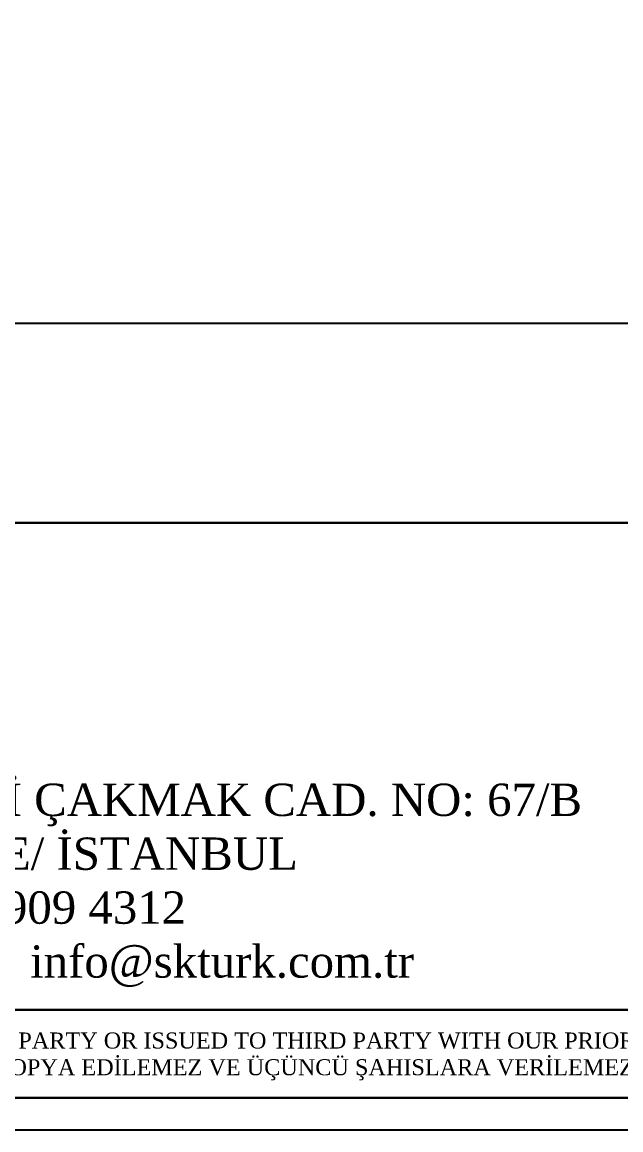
# Model space of a CAD drawing. Header units: centimetres. Extents: x 129504 to 136745, y 33909 to 36322.
# Drawn here: x 131420.8 to 131607.6, y 34737 to 35082.5 of the extents above; entities that cross this region are included whole.
import ezdxf

# ---------------------------------------------------------------- set-up
doc = ezdxf.new("R2010")
doc.units = ezdxf.units.CM
doc.header["$LTSCALE"] = 10
doc.header["$MEASUREMENT"] = 0
doc.layers.add('Sktürk ANTET', color=7, linetype='Continuous')
doc.styles.add('CGOMEGA', font='times.ttf', dxfattribs={"height": 15})

msp = doc.modelspace()

# ---------------------------------------------------------------- linework, layer by layer
msp.add_lwpolyline([(130867.65, 34988.64), (131666.2, 34988.64), (131666.2, 34746.96), (130867.65, 34746.96)], close=True)
at = {"layer": 'Sktürk ANTET'}
for points in [[(129666.2, 34736.96), (131676.2, 34736.96), (131676.2, 36191.96), (129666.2, 36191.96)], [(129676.2, 34746.96), (131666.2, 34746.96), (131666.2, 36181.96), (129676.2, 36181.96)], [(130867.65, 34988.64), (131666.2, 34988.64), (131666.2, 34926.36), (130867.65, 34926.36)], [(131212.74, 34926.36), (131627.93, 34926.36), (131627.93, 34774.38), (131212.74, 34774.38)], [(130867.65, 34774.38), (131666.2, 34774.38), (131666.2, 34746.96), (130867.65, 34746.96)]]:
    msp.add_lwpolyline(points, close=True, dxfattribs=at)

# ---------------------------------------------------------------- texts
at = {"layer": 'Sktürk ANTET', "attachment_point": 5, "style": 'CGOMEGA'}
for s, insert, char_height, width in [('{\\fTimes New Roman|b0|i0|c162|p18;ÇAĞLAYAN MAH. FEVZİ ÇAKMAK CAD. NO: 67/B \\PKAĞITHANE/ İSTANBUL\\Pp:0212 909 4312\\Pw: skturk.com.tr | e: info@skturk.com.tr}', (131420.34, 34813.05), 10.0863, 474.4046), ("THIS DRAWING REMAINS THE PROPERTY OF {\\fTimes New Roman|b0|i0|c162|p18;SKTÜRK ENDÜSTRİYEL MUTFAK SAN. VE TİC. LTD. ŞTİ. }AND MAY ONLY BE COPIED COMPLETELY OR PARTY OR ISSUED TO THIRD PARTY WITH OUR PRIOR CONSENT.\\PBU RESİM {\\fTimes New Roman|b0|i0|c162|p18;SKTÜRK ENDÜSTRİYEL MUTFAK SAN. VE TİC. LTD. ŞTİ.'NİN }MALI OLUP YAZILI İZİN OLMADIKÇA KISMEN VEYA TAMAMEN KOPYA EDİLEMEZ VE ÜÇÜNCÜ ŞAHISLARA VERİLEMEZ.", (131271.64, 34759.85), 5, 796.0812)]:
    msp.add_mtext(s, dxfattribs=dict(at, insert=insert, char_height=char_height, width=width))

doc.saveas('drawing.dxf')
